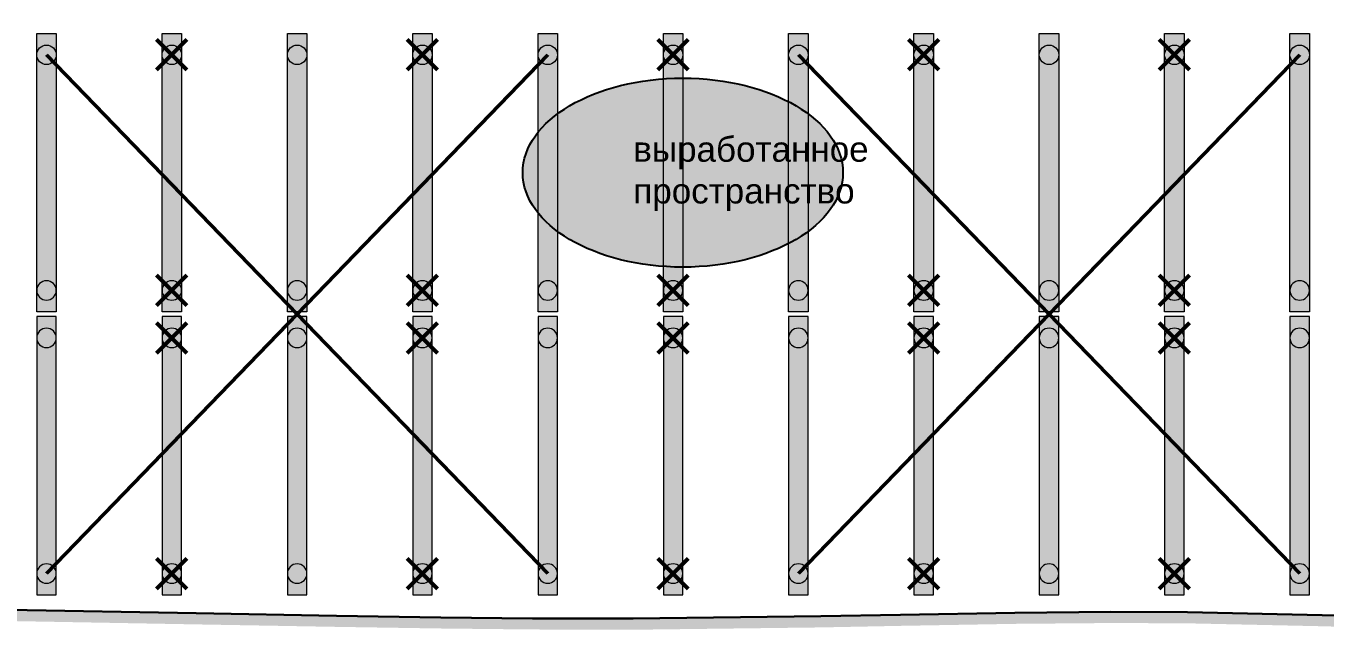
# Model space of a CAD drawing. Header units: inches. Extents: x 523 to 1492, y 69 to 539.
# Drawn here: x 797.5 to 890.8, y 402.6 to 446.1 of the extents above; entities that cross this region are included whole.
import ezdxf

# ---------------------------------------------------------------- set-up
doc = ezdxf.new("R2010")
doc.units = ezdxf.units.IN
doc.header["$MEASUREMENT"] = 0
doc.styles.get("Standard").update_dxf_attribs({"font": 'arial.ttf'})

# ---------------------------------------------------------------- blocks, each defined once
blk = doc.blocks.new('Ш.Б. - 2.0м')
at = {"linetype": 'ByBlock', "lineweight": 15}
blk.add_hatch(color=254, dxfattribs=at).paths.add_polyline_path([(1918.548, -1430.907), (1918.548, -1432.307), (1938.548, -1432.307), (1938.548, -1430.907)])
at = {"color": 7, "linetype": 'ByBlock', "lineweight": 15}
blk.add_lwpolyline([(1918.548, -1430.907), (1918.548, -1432.307), (1938.548, -1432.307), (1938.548, -1430.907), (1918.548, -1430.907)], dxfattribs=at)
blk = doc.blocks.new('S - 140')
at = {"linetype": 'ByBlock', "lineweight": 15}
h = blk.add_hatch(color=7, dxfattribs=at)
edge = h.paths.add_edge_path()
edge.add_arc((1417, -1396.7), 70, 0, 360)
at = {"color": 7, "linetype": 'ByBlock', "lineweight": 15}
blk.add_circle((1417, -1396.7), 70, dxfattribs=at)

msp = doc.modelspace()

# ---------------------------------------------------------------- hatches: boundary and pattern name
at = {"linetype": 'ByBlock', "lineweight": 15}
h = msp.add_hatch(dxfattribs=at)
h.set_pattern_fill('ANSI38', scale=0.25, style=0)
h.set_pattern_definition([(45, (-1096.8248, 5103.3951), (-0.56126601, 0.56126601), []), (135, (-1096.8248, 5103.3951), (-1.68379802, 0.56126601), [1.984375, -1.190625])])
h.paths.add_polyline_path([(940.321, 447.576), (940.335, 446.776), (933.157, 446.65), (928.836, 446.604), (923.637, 446.628), (915.931, 446.867), (909.021, 447.149), (904.002, 447.286), (894.183, 447.289), (886.32, 447.116), (881.553, 446.98), (873.506, 446.792), (868.626, 446.75), (861.19, 446.788), (855.764, 446.869), (844.806, 447.082), (832.319, 447.233), (826.84, 447.225), (808.646, 446.967), (796.65, 446.72), (784.568, 446.464), (775.145, 446.464), (770.676, 446.637), (770.09, 445.614), (769.872, 443.997), (770.063, 440.583), (770.416, 437.618), (770.652, 434.373), (770.638, 431.876), (770.502, 428.578), (770.483, 426.684), (770.299, 425.952), (769.705, 425.539), (768.657, 425.358), (765.923, 425.45), (763.853, 425.58), (761.453, 425.748), (761.466, 424.581), (761.627, 422.971), (761.904, 420.476), (762.022, 417.183), (761.901, 414.739), (761.529, 412.035), (761.051, 409.091), (760.933, 407.175), (761.056, 405.444), (761.351, 404.484), (762.129, 403.839), (762.945, 403.697), (765.287, 403.824), (767.322, 403.933), (772.708, 404.044), (778.565, 404.116), (784.032, 404.116), (796.282, 404.116), (809.757, 403.873), (819.847, 403.695), (827.33, 403.578), (833.927, 403.507), (841.148, 403.488), (854.619, 403.654), (860.337, 403.768), (868.564, 403.912), (875.462, 403.971), (880.948, 403.95), (890.642, 403.739), (898.9, 403.513), (907.583, 403.396), (914.004, 403.455), (922.049, 403.733), (924.783, 403.848), (928.822, 403.999), (933.208, 404.102), (940.335, 404.096), (940.334, 403.296), (933.217, 403.302), (928.847, 403.2), (924.815, 403.048), (922.079, 402.933), (914.021, 402.655), (907.582, 402.596), (898.884, 402.713), (890.622, 402.939), (880.937, 403.15), (875.464, 403.171), (868.575, 403.112), (860.352, 402.968), (854.632, 402.855), (841.152, 402.688), (833.922, 402.707), (827.319, 402.778), (819.834, 402.895), (809.742, 403.073), (796.274, 403.316), (784.032, 403.316), (778.57, 403.316), (772.722, 403.244), (767.351, 403.133), (765.33, 403.026), (762.898, 402.893), (761.783, 403.087), (760.656, 404.02), (760.265, 405.296), (760.131, 407.171), (760.255, 409.18), (760.738, 412.154), (761.103, 414.813), (761.221, 417.189), (761.105, 420.418), (760.831, 422.888), (760.666, 424.537), (760.644, 426.607), (763.906, 426.378), (765.962, 426.249), (768.601, 426.161), (769.394, 426.297), (769.596, 426.438), (769.684, 426.787), (769.703, 428.598), (769.838, 431.895), (769.852, 434.346), (769.62, 437.542), (769.266, 440.513), (769.069, 444.028), (769.318, 445.876), (770.222, 447.455), (775.161, 447.264), (784.559, 447.264), (796.633, 447.52), (808.632, 447.767), (826.834, 448.025), (832.324, 448.033), (844.818, 447.882), (855.778, 447.669), (861.198, 447.588), (868.625, 447.55), (873.493, 447.592), (881.533, 447.78), (886.3, 447.916), (894.174, 448.089), (904.013, 448.086), (909.048, 447.949), (915.959, 447.667), (923.652, 447.427), (928.834, 447.404), (933.145, 447.449)])
h = msp.add_hatch(color=7)
h.dxf.hatch_style = 1
edge = h.paths.add_edge_path()
edge.add_ellipse((844.717, 435.531), major_axis=(-11.494, 0), ratio=0.590822, start_angle=0, end_angle=360)

# ---------------------------------------------------------------- linework, layer by layer
at = {"color": 1, "lineweight": 50}
for p, q in [((809.104, 445.084), (806.929, 442.909)), ((806.929, 445.084), (809.104, 442.909)), ((827.104, 445.084), (824.929, 442.909)), ((824.929, 445.084), (827.104, 442.909)), ((845.104, 445.084), (842.929, 442.909)), ((842.929, 445.084), (845.104, 442.909)), ((863.104, 445.084), (860.929, 442.909)), ((860.929, 445.084), (863.104, 442.909)), ((881.104, 445.084), (878.929, 442.909)), ((878.929, 445.084), (881.104, 442.909)), ((809.104, 428.152), (806.929, 425.978)), ((806.929, 428.152), (809.104, 425.978)), ((827.104, 428.152), (824.929, 425.978)), ((824.929, 428.152), (827.104, 425.978)), ((845.104, 428.152), (842.929, 425.978)), ((842.929, 428.152), (845.104, 425.978)), ((863.104, 428.152), (860.929, 425.978)), ((860.929, 428.152), (863.104, 425.978)), ((881.104, 428.152), (878.929, 425.978)), ((878.929, 428.152), (881.104, 425.978)), ((809.104, 424.744), (806.929, 422.569)), ((806.929, 424.744), (809.104, 422.569)), ((827.104, 424.744), (824.929, 422.569)), ((824.929, 424.744), (827.104, 422.569)), ((845.104, 424.744), (842.929, 422.569)), ((842.929, 424.744), (845.104, 422.569)), ((863.104, 424.744), (860.929, 422.569)), ((860.929, 424.744), (863.104, 422.569)), ((881.104, 424.744), (878.929, 422.569)), ((878.929, 424.744), (881.104, 422.569)), ((809.104, 407.812), (806.929, 405.637)), ((806.929, 407.812), (809.104, 405.637)), ((827.104, 407.812), (824.929, 405.637)), ((824.929, 407.812), (827.104, 405.637)), ((845.104, 407.812), (842.929, 405.637)), ((842.929, 407.812), (845.104, 405.637)), ((863.104, 407.812), (860.929, 405.637)), ((860.929, 407.812), (863.104, 405.637)), ((881.104, 407.812), (878.929, 405.637)), ((878.929, 407.812), (881.104, 405.637))]:
    msp.add_line(p, q, dxfattribs=at)
at = {"lineweight": 50}
for p, q in [((799.017, 443.997), (835.017, 406.724)), ((835.017, 443.997), (799.017, 406.724)), ((853.017, 443.997), (889.017, 406.724)), ((889.017, 443.997), (853.017, 406.724))]:
    msp.add_line(p, q, dxfattribs=at)
at = {"color": 7, "linetype": 'ByBlock', "lineweight": 30}
msp.add_lwpolyline([(796.282, 404.116), (809.757, 403.873), (819.847, 403.695), (827.33, 403.578), (833.927, 403.507), (841.148, 403.488), (854.619, 403.654), (860.337, 403.768), (868.564, 403.912), (875.462, 403.971), (880.948, 403.95), (890.642, 403.739), (898.9, 403.513), (907.583, 403.396), (914.004, 403.455), (922.049, 403.733), (924.783, 403.848), (928.822, 403.999), (933.208, 404.102), (949.259, 404.088)], dxfattribs=at)
msp.add_ellipse((844.717, 435.531), major_axis=(-11.494, 0), ratio=0.590822)

# ---------------------------------------------------------------- block references
at = {"color": 7, "linetype": 'ByBlock', "lineweight": 15, "xscale": -1, "rotation": 90}
for p in [(-632.59, 2364.079), (-623.59, 2364.079), (-614.59, 2364.079), (-605.59, 2364.079), (-596.59, 2364.079), (-587.59, 2364.079), (-578.59, 2364.079), (-569.59, 2364.079), (-560.59, 2364.079), (-551.59, 2364.079), (-542.59, 2364.079)]:
    msp.add_blockref('Ш.Б. - 2.0м', p, dxfattribs=at)
at = {"color": 7, "linetype": 'ByBlock', "lineweight": 15, "extrusion": (0, 0, -1), "yscale": 0.01000000000021828, "rotation": 90}
for p, xscale, zscale in [((-812.984, 458.166), -0.01000000000021828, -0.01000000000021828), ((-812.984, 458.166), -0.01000000000021828, -0.01000000000021828), ((-821.984, 458.166), -0.01000000000021828, -0.01000000000021828), ((-821.984, 458.166), -0.01000000000021828, -0.01000000000021828), ((-830.984, 458.166), -0.01000000000021828, -0.01000000000021828), ((-830.984, 458.166), -0.01000000000021828, -0.01000000000021828), ((-839.984, 458.166), -0.01000000000021828, -0.01000000000021828), ((-839.984, 458.166), -0.01000000000021828, -0.01000000000021828), ((-848.984, 458.166), -0.01000000000021828, -0.01000000000021828), ((-848.984, 458.166), -0.01000000000021828, -0.01000000000021828), ((-857.984, 458.166), -0.01000000000021828, -0.01000000000021828), ((-857.984, 458.166), -0.01000000000021828, -0.01000000000021828), ((-866.984, 458.166), -0.01000000000021828, -0.01000000000021828), ((-866.984, 458.166), -0.01000000000021828, -0.01000000000021828), ((-875.984, 458.166), -0.01000000000021828, -0.01000000000021828), ((-875.984, 458.166), -0.01000000000021828, -0.01000000000021828), ((-884.984, 458.166), -0.01000000000021828, -0.01000000000021828), ((-884.984, 458.166), -0.01000000000021828, -0.01000000000021828), ((-893.984, 458.166), -0.01000000000021828, -0.01000000000021828), ((-893.984, 458.166), -0.01000000000021828, -0.01000000000021828), ((-902.984, 458.166), -0.01000000000021828, -0.01000000000021828), ((-902.984, 458.166), -0.01000000000021828, -0.01000000000021828), ((-812.984, 412.896), 0.01000000000021828, -0.01), ((-812.984, 412.896), 0.01000000000021828, -0.01), ((-821.984, 412.896), 0.01000000000021828, -0.01), ((-821.984, 412.896), 0.01000000000021828, -0.01), ((-830.984, 412.896), 0.01000000000021828, -0.01), ((-830.984, 412.896), 0.01000000000021828, -0.01), ((-839.984, 412.896), 0.01000000000021828, -0.01), ((-839.984, 412.896), 0.01000000000021828, -0.01), ((-848.984, 412.896), 0.01000000000021828, -0.01), ((-848.984, 412.896), 0.01000000000021828, -0.01), ((-857.984, 412.896), 0.01000000000021828, -0.01), ((-857.984, 412.896), 0.01000000000021828, -0.01), ((-866.984, 412.896), 0.01000000000021828, -0.01), ((-866.984, 412.896), 0.01000000000021828, -0.01), ((-875.984, 412.896), 0.01000000000021828, -0.01), ((-875.984, 412.896), 0.01000000000021828, -0.01), ((-884.984, 412.896), 0.01000000000021828, -0.01), ((-884.984, 412.896), 0.01000000000021828, -0.01), ((-893.984, 412.896), 0.01000000000021828, -0.01), ((-893.984, 412.896), 0.01000000000021828, -0.01), ((-902.984, 412.896), 0.01000000000021828, -0.01), ((-902.984, 412.896), 0.01000000000021828, -0.01), ((-812.984, 409.487), 0.01000000000021828, -0.01), ((-821.984, 409.487), 0.01000000000021828, -0.01), ((-830.984, 409.487), 0.01000000000021828, -0.01), ((-839.984, 409.487), 0.01000000000021828, -0.01), ((-848.984, 409.487), 0.01000000000021828, -0.01), ((-857.984, 409.487), 0.01000000000021828, -0.01), ((-866.984, 409.487), 0.01000000000021828, -0.01), ((-875.984, 409.487), 0.01000000000021828, -0.01), ((-884.984, 409.487), 0.01000000000021828, -0.01), ((-893.984, 409.487), 0.01000000000021828, -0.01), ((-902.984, 409.487), 0.01000000000021828, -0.01), ((-812.984, 392.555), 0.01000000000021828, -0.01), ((-821.984, 392.555), 0.01000000000021828, -0.01), ((-830.984, 392.555), 0.01000000000021828, -0.01), ((-839.984, 392.555), 0.01000000000021828, -0.01), ((-848.984, 392.555), 0.01000000000021828, -0.01), ((-857.984, 392.555), 0.01000000000021828, -0.01), ((-866.984, 392.555), 0.01000000000021828, -0.01), ((-875.984, 392.555), 0.01000000000021828, -0.01), ((-884.984, 392.555), 0.01000000000021828, -0.01), ((-893.984, 392.555), 0.01000000000021828, -0.01), ((-902.984, 392.555), 0.01000000000021828, -0.01)]:
    msp.add_blockref('S - 140', p, dxfattribs=dict(at, xscale=xscale, zscale=zscale))
at = {"color": 7, "linetype": 'ByBlock', "lineweight": 15, "rotation": 90}
for p in [(-632.59, -1513.358), (-623.59, -1513.358), (-614.59, -1513.358), (-605.59, -1513.358), (-596.59, -1513.358), (-587.59, -1513.358), (-578.59, -1513.358), (-569.59, -1513.358), (-560.59, -1513.358), (-551.59, -1513.358), (-542.59, -1513.358)]:
    msp.add_blockref('Ш.Б. - 2.0м', p, dxfattribs=at)

# ---------------------------------------------------------------- texts
at = {"insert": (841.16, 438.113), "char_height": 1.8, "attachment_point": 1}
msp.add_mtext_dynamic_manual_height_columns('выработанное \\Pпространство', width=11.71362, gutter_width=1, heights=[0], dxfattribs=at)

doc.saveas('drawing.dxf')
